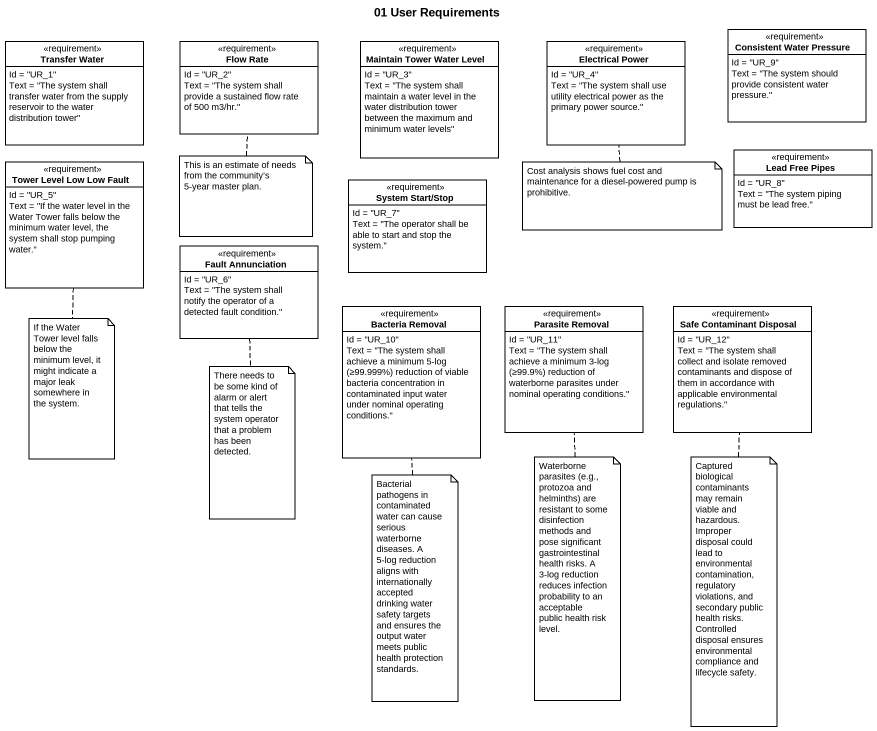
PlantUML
@startuml
title 01 User Requirements
hide circle
hide empty members
class "Transfer Water" as Transfer_Water <<requirement>> {
  Id = "UR_1"
  Text = "The system shall transfer water from the supply reservoir to the water distribution tower"
}
class "Flow Rate" as Flow_Rate <<requirement>> {
  Id = "UR_2"
  Text = "The system shall provide a sustained flow rate of 500 m3/hr."
}
class "Maintain Tower Water Level" as Maintain_Tower_Water_Level <<requirement>> {
  Id = "UR_3"
  Text = "The system shall maintain a water level in the water distribution tower between the maximum and minimum water levels"
}
class "Electrical Power" as Electrical_Power <<requirement>> {
  Id = "UR_4"
  Text = "The system shall use utility electrical power as the primary power source."
}
class "Consistent Water Pressure" as Consistent_Water_Pressure <<requirement>> {
  Id = "UR_9"
  Text = "The system should provide consistent water pressure."
}
class "Tower Level Low Low Fault" as Tower_Level_Low_Low_Fault <<requirement>> {
  Id = "UR_5"
  Text = "If the water level in the Water Tower falls below the minimum water level, the system shall stop pumping water."
}
class "Lead Free Pipes" as Lead_Free_Pipes <<requirement>> {
  Id = "UR_8"
  Text = "The system piping must be lead free."
}
class "System Start/Stop" as System_Start_Stop <<requirement>> {
  Id = "UR_7"
  Text = "The operator shall be able to start and stop the system."
}
class "Fault Annunciation" as Fault_Annunciation <<requirement>> {
  Id = "UR_6"
  Text = "The system shall notify the operator of a detected fault condition."
}
class "Bacteria Removal" as Bacteria_Removal <<requirement>> {
  Id = "UR_10"
  {field} Text = "The system shall achieve a minimum 5-log (≥99.999%) reduction of viable bacteria concentration in contaminated input water under nominal operating conditions."
}
class "Parasite Removal" as Parasite_Removal <<requirement>> {
  Id = "UR_11"
  {field} Text = "The system shall achieve a minimum 3-log (≥99.9%) reduction of waterborne parasites under nominal operating conditions."
}
class "Safe Contaminant Disposal" as Safe_Contaminant_Disposal <<requirement>> {
  Id = "UR_12"
  Text = "The system shall collect and isolate removed contaminants and dispose of them in accordance with applicable environmental regulations."
}
note bottom of Flow_Rate : This is an estimate of needs from the community’s 5-year master plan.
note bottom of Electrical_Power : Cost analysis shows fuel cost and maintenance for a diesel-powered pump is prohibitive.
note bottom of Tower_Level_Low_Low_Fault : If the Water Tower level falls below the minimum level, it might indicate a major leak somewhere in the system.
note bottom of Fault_Annunciation : There needs to be some kind of alarm or alert that tells the system operator that a problem has been detected.
note bottom of Bacteria_Removal : Bacterial pathogens in contaminated water can cause serious waterborne diseases. A 5-log reduction aligns with internationally accepted drinking water safety targets and ensures the output water meets public health protection standards.
note bottom of Parasite_Removal : Waterborne parasites (e.g., protozoa and helminths) are resistant to some disinfection methods and pose significant gastrointestinal health risks. A 3-log reduction reduces infection probability to an acceptable public health risk level.
note bottom of Safe_Contaminant_Disposal : Captured biological contaminants may remain viable and hazardous. Improper disposal could lead to environmental contamination, regulatory violations, and secondary public health risks. Controlled disposal ensures environmental compliance and lifecycle safety.
@enduml
